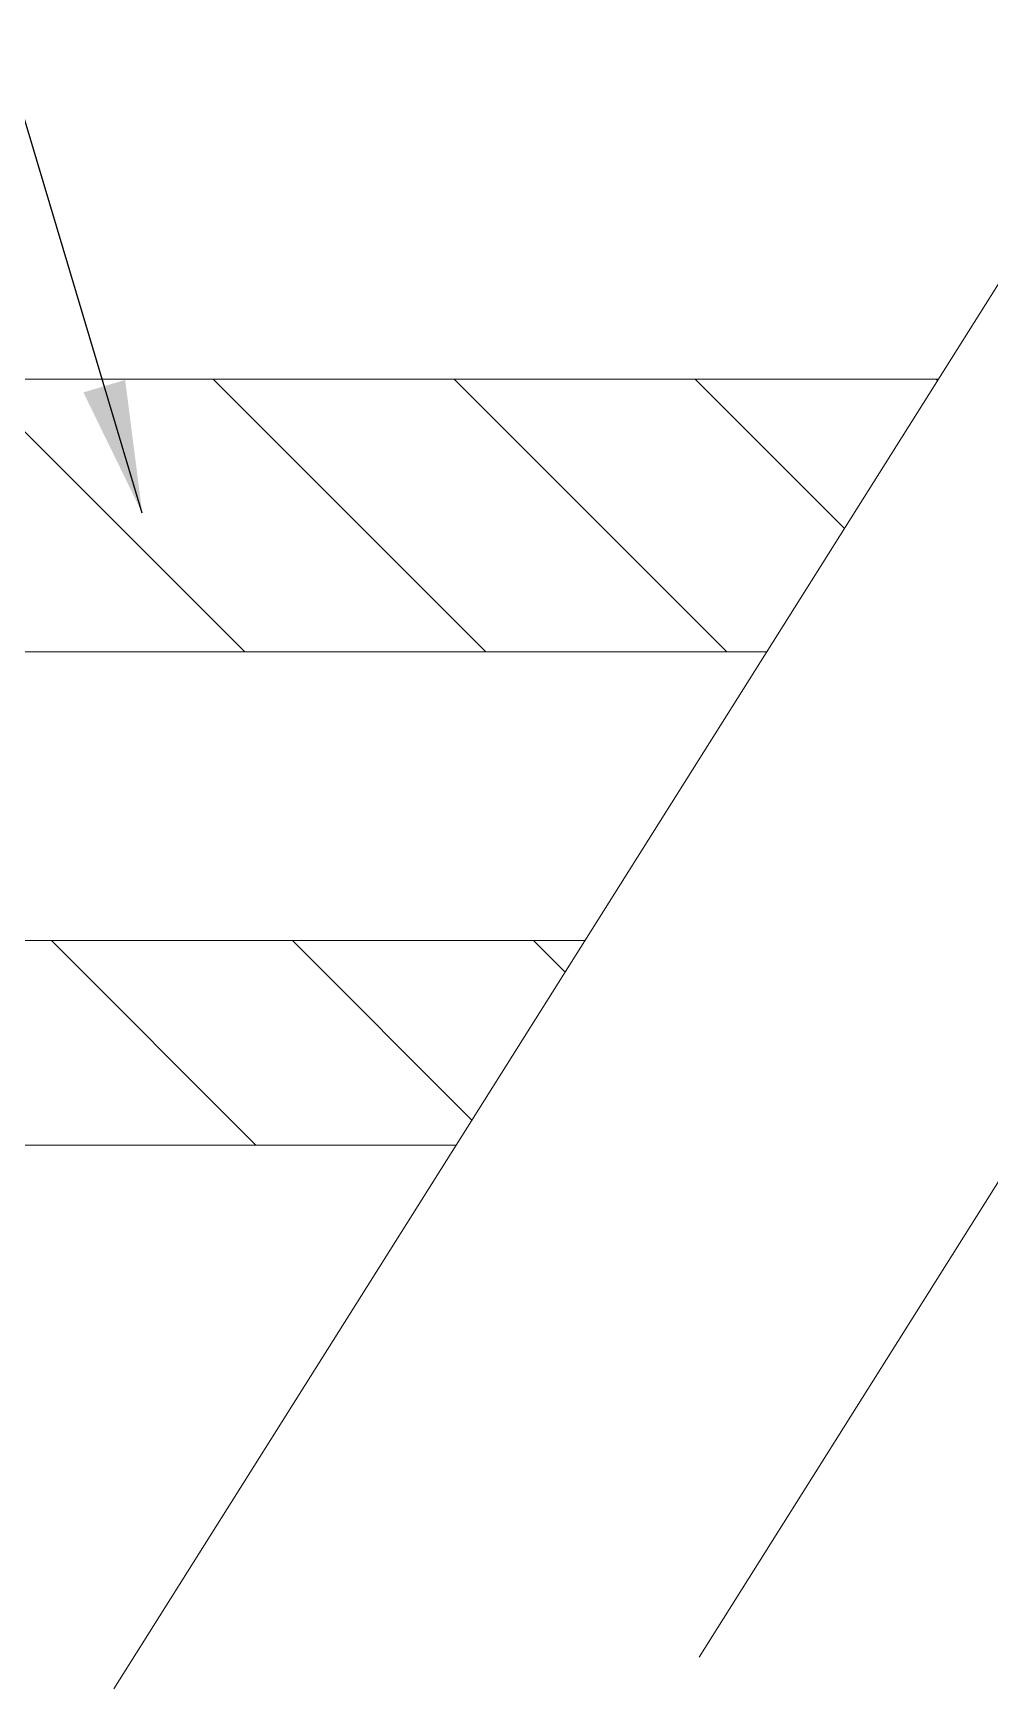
# Model space of a CAD drawing. Extents: x 174420 to 213214, y -41877 to -13498.
# Drawn here: x 183950 to 184202.6, y -25972 to -25534.9 of the extents above; entities that cross this region are included whole.
import ezdxf

# ---------------------------------------------------------------- set-up
doc = ezdxf.new("R2010")
doc.units = 0
doc.header["$LTSCALE"] = 500
doc.header["$MEASUREMENT"] = 0
doc.layers.get('0').update_dxf_attribs({"linetype": 'CONTINUOUS', "lineweight": 9})
doc.layers.add('COTAS', color=2, linetype='CONTINUOUS', lineweight=9)
doc.layers.add('FIBRA', color=3, linetype='CONTINUOUS', lineweight=20)
doc.styles.get("Standard").update_dxf_attribs({"font": 'SIMPLEX.shx', "width": 0.8, "height": 80})
doc.dimstyles.new('ISO-25', dxfattribs={"dimtxt": 2.5, "dimasz": 2.5, "dimexe": 1.25, "dimexo": 0.625, "dimtad": 1, "dimtih": 1, "dimdec": 4, "dimdsep": 46, "dimtxsty": 'Standard', "dimcen": 2.5, "dimadec": 0, "dimazin": 0, "dimtfac": 1, "dimtdec": 4, "dimtmove": 0, "dimatfit": 3, "dimfxl": 1, "dimtvp": 1, "dimtolj": 1, "dimtzin": 0, "dimarcsym": 0})

# ---------------------------------------------------------------- blocks, each defined once
blk = doc.blocks.new('*X7')
at = {"color": 0}
for p, q in [((-660.75, 2941.16), (-720.75, 3001.16)), ((-607.71, 2941.16), (-667.71, 3001.16)), ((-554.68, 2941.16), (-614.68, 3001.16)), ((-528.8, 2968.32), (-561.65, 3001.16)), ((-508.31, 3000.87), (-508.61, 3001.16)), ((-658.31, 2832.66), (-703.31, 2877.66)), ((-610.76, 2838.15), (-650.28, 2877.66)), ((-590.27, 2870.69), (-597.25, 2877.66))]:
    blk.add_line(p, q, dxfattribs=at)

msp = doc.modelspace()

# ---------------------------------------------------------------- linework, layer by layer
at = {"lineweight": 9}
for p, q in [((184509.11, -25354.82), (184125.79, -25963.63)), ((184354.63, -25363.24), (183971.31, -25972.05)), ((183033.72, -25626.29), (184189.01, -25626.29)), ((183033.72, -25698.29), (184143.68, -25698.29)), ((183033.72, -25774.49), (184095.7, -25774.49))]:
    msp.add_line(p, q, dxfattribs=at)
at = {"layer": 'FIBRA', "lineweight": 9}
msp.add_line((183033.72, -25828.49), (184061.7, -25828.49), dxfattribs=at)

# ---------------------------------------------------------------- block references
at = {"layer": 'COTAS', "lineweight": 9, "xscale": 1.2, "yscale": 1.2, "zscale": 1.2}
msp.add_blockref('*X7', (184798.76, -29227.69), dxfattribs=at)

# ---------------------------------------------------------------- leaders
at = {"layer": 'COTAS', "lineweight": 9, "annotation_type": 0, "has_hookline": 1, "hookline_direction": 1}
msp.add_leader([(183978.79, -25661.68), (183810.14, -25097.84), (183787.21, -25097.84)], dimstyle='ISO-25', override={"dimtxt": 45, "dimasz": 35, "dimtih": 0}, dxfattribs=at)

doc.saveas('drawing.dxf')
